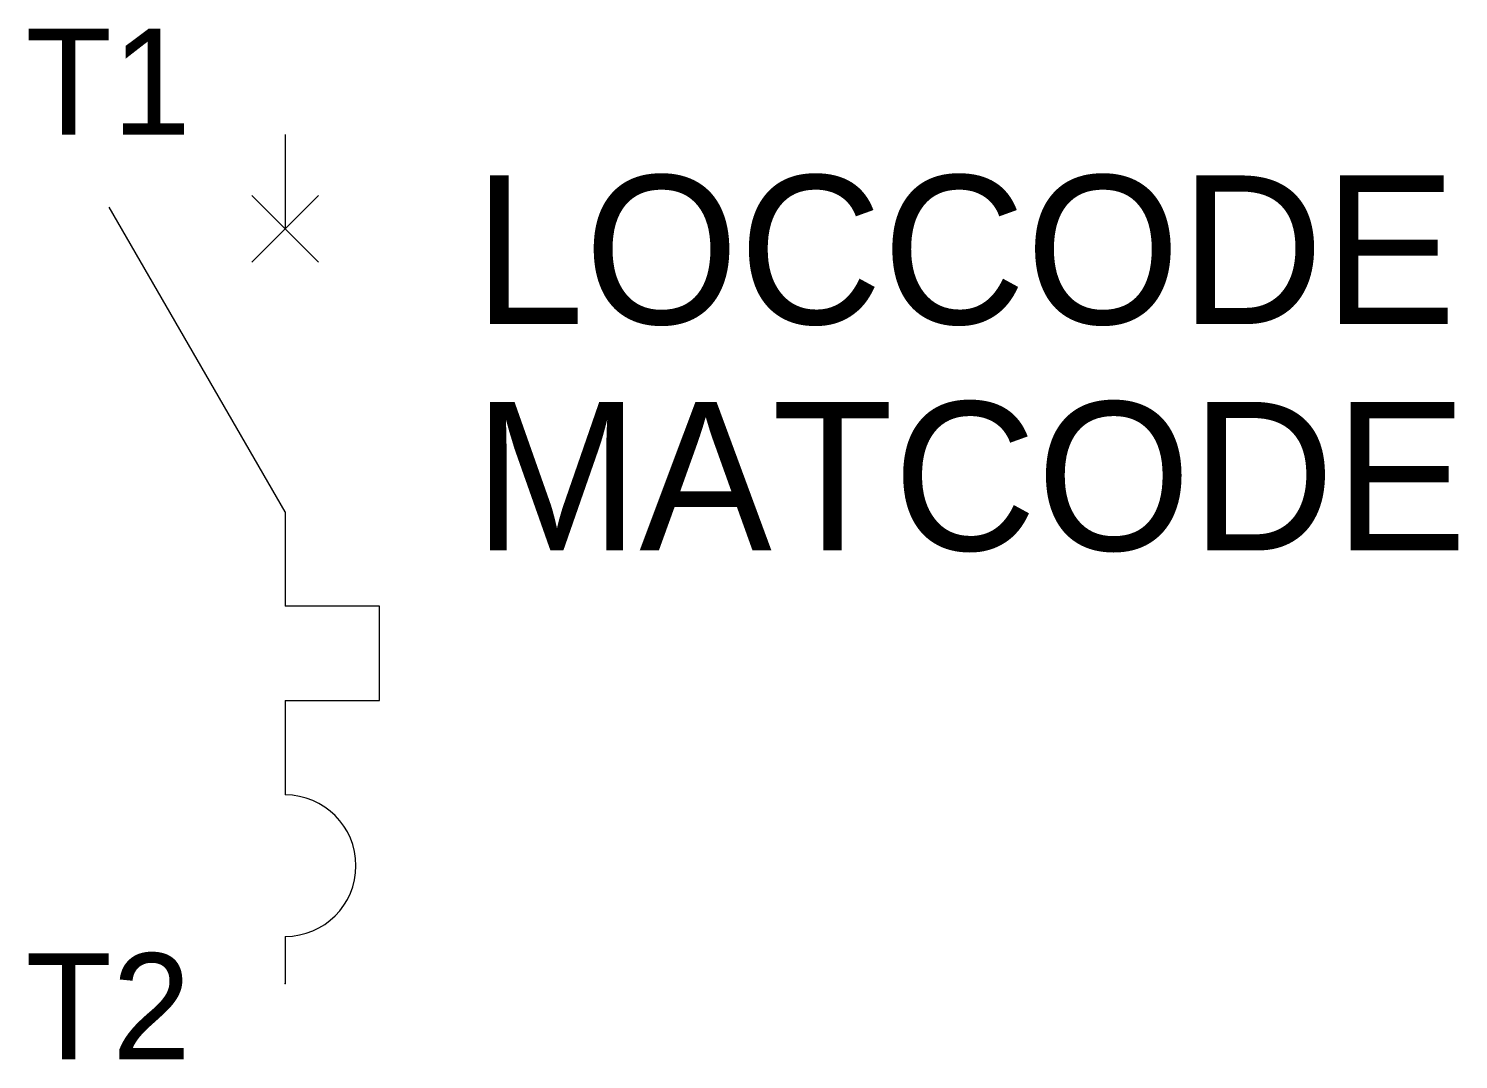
# Model space of a CAD drawing. Extents: x -5.4 to 24.9, y -14.6 to 7.2.
import ezdxf
from ezdxf.enums import TextEntityAlignment as Align

# ---------------------------------------------------------------- set-up
doc = ezdxf.new("R2010")
doc.units = 0
doc.layers.get('0').update_dxf_attribs({"linetype": 'CONTINUOUS'})
doc.layers.add('C', color=6, linetype='CONTINUOUS')
doc.layers.add('T2', color=1, linetype='CONTINUOUS')

msp = doc.modelspace()

# ---------------------------------------------------------------- linework, layer by layer
at = {"color": 0}
for p, q in [((0, 5), (0, 3)), ((0, -3), (-3.732, 3.464)), ((0, -3), (0, -5))]:
    msp.add_line(p, q, dxfattribs=at)
at = {"color": 0, "linetype": 'CONTINUOUS'}
for p, q in [((-0.707, 2.293), (0.707, 3.707)), ((0.707, 2.293), (-0.707, 3.707)), ((2, -5), (0, -5)), ((2, -7), (2, -5)), ((0, -7), (2, -7)), ((0, -7), (0, -9)), ((0, -12), (0, -13))]:
    msp.add_line(p, q, dxfattribs=at)
msp.add_arc((0, -10.5), 1.5, 270, 90, dxfattribs=at)
at = {"layer": 'C', "color": 0, "linetype": 'CONTINUOUS'}
msp.add_point((0, -13), dxfattribs=at)

# ---------------------------------------------------------------- texts
at = {"color": 0, "linetype": 'CONTINUOUS'}
for tag, p in [('LOCCODE', (4, 0.985)), ('MATCODE', (4, -3.815))]:
    msp.add_attdef(tag, p, '', height=3.15, dxfattribs=at)
at = {"layer": 'T2', "color": 0, "linetype": 'CONTINUOUS'}
for tag, p in [('T1', (-2, 4.999)), ('T2', (-2, -14.607))]:
    msp.add_attdef(tag, text='', height=2.25, dxfattribs=at).set_placement(p, align=Align.RIGHT)

doc.saveas('drawing.dxf')
